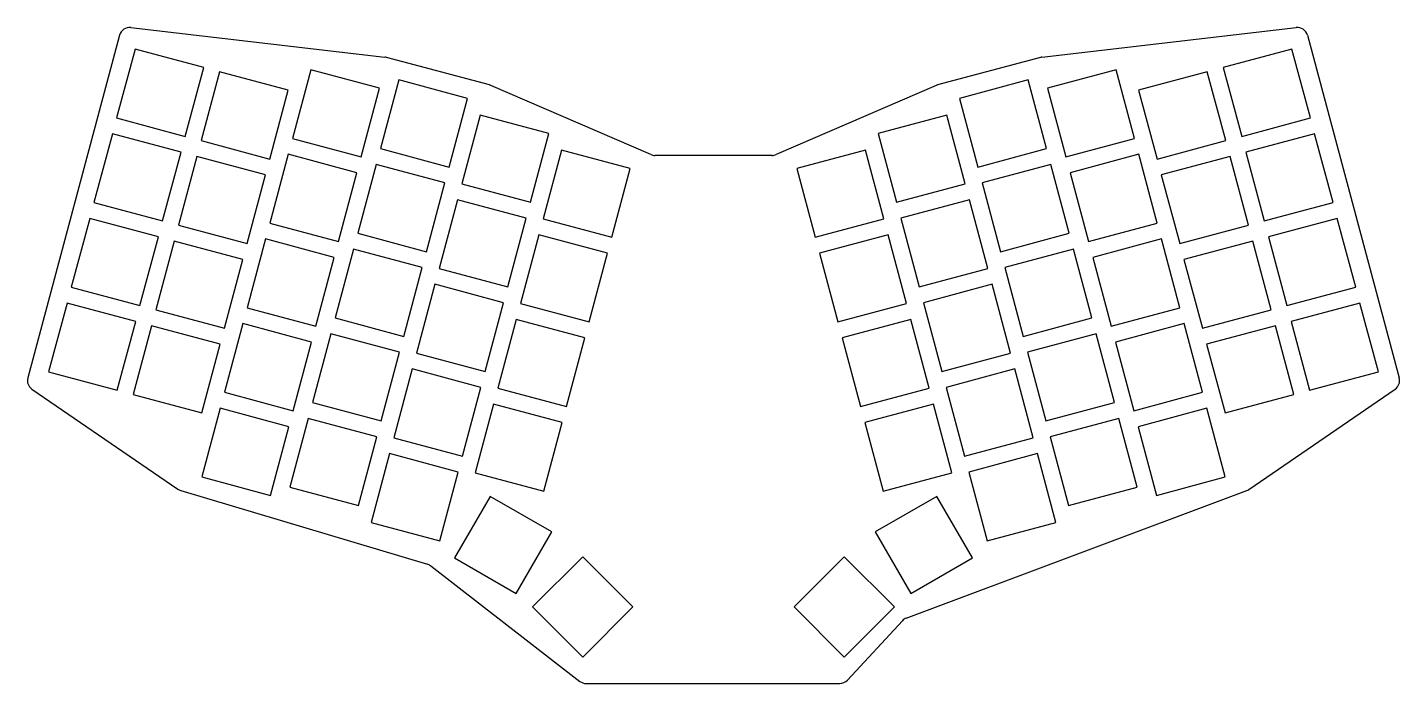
# Model space of a CAD drawing. Header units: millimetres. Extents: x 63 to 329, y -171 to -44.
import ezdxf

# ---------------------------------------------------------------- set-up
doc = ezdxf.new("R2010")
doc.units = ezdxf.units.MM

msp = doc.modelspace()

# ---------------------------------------------------------------- linework, layer by layer
for p, q in [((82.6, -44.13), (131.94, -49.87)), ((259.44, -49.87), (308.78, -44.13)), ((80.44, -45.6), (62.62, -112.11)), ((310.95, -45.6), (328.77, -112.11)), ((83.43, -48.34), (79.86, -61.67)), ((96.76, -51.91), (83.43, -48.34)), ((152.23, -55.28), (132.23, -49.92)), ((259.15, -49.92), (239.15, -55.28)), ((307.95, -48.34), (294.62, -51.91)), ((311.52, -61.67), (307.95, -48.34)), ((93.19, -65.24), (96.76, -51.91)), ((99.85, -52.74), (96.28, -66.07)), ((113.18, -56.31), (99.85, -52.74)), ((117.57, -52.31), (114, -65.64)), ((130.9, -55.88), (117.57, -52.31)), ((273.82, -52.31), (260.49, -55.88)), ((277.39, -65.64), (273.82, -52.31)), ((291.53, -52.74), (278.2, -56.31)), ((295.1, -66.07), (291.53, -52.74)), ((294.62, -51.91), (298.2, -65.24)), ((127.32, -69.21), (130.9, -55.88)), ((134.63, -54.3), (131.06, -67.63)), ((147.96, -57.87), (134.63, -54.3)), ((183.54, -68.79), (152.51, -55.38)), ((238.88, -55.38), (207.84, -68.79)), ((256.75, -54.3), (243.42, -57.87)), ((260.32, -67.63), (256.75, -54.3)), ((260.49, -55.88), (264.06, -69.21)), ((109.61, -69.64), (113.18, -56.31)), ((144.39, -71.2), (147.96, -57.87)), ((243.42, -57.87), (246.99, -71.2)), ((278.2, -56.31), (281.77, -69.64)), ((150.41, -61.11), (146.84, -74.44)), ((163.74, -64.68), (150.41, -61.11)), ((240.98, -61.11), (227.65, -64.68)), ((244.55, -74.44), (240.98, -61.11)), ((79.86, -61.67), (93.19, -65.24)), ((298.2, -65.24), (311.52, -61.67)), ((79.03, -64.76), (75.46, -78.09)), ((92.36, -68.33), (79.03, -64.76)), ((96.28, -66.07), (109.61, -69.64)), ((114, -65.64), (127.32, -69.21)), ((160.17, -78.01), (163.74, -64.68)), ((227.65, -64.68), (231.22, -78.01)), ((264.06, -69.21), (277.39, -65.64)), ((281.77, -69.64), (295.1, -66.07)), ((312.35, -64.76), (299.02, -68.33)), ((315.92, -78.09), (312.35, -64.76)), ((88.79, -81.66), (92.36, -68.33)), ((95.45, -69.16), (91.88, -82.49)), ((108.78, -72.73), (95.45, -69.16)), ((113.17, -68.73), (109.6, -82.06)), ((126.5, -72.3), (113.17, -68.73)), ((131.06, -67.63), (144.39, -71.2)), ((166.18, -67.93), (162.61, -81.26)), ((179.51, -71.5), (166.18, -67.93)), ((207.05, -68.95), (184.33, -68.95)), ((225.2, -67.93), (211.87, -71.5)), ((228.77, -81.26), (225.2, -67.93)), ((246.99, -71.2), (260.32, -67.63)), ((278.22, -68.73), (264.89, -72.3)), ((281.79, -82.06), (278.22, -68.73)), ((295.93, -69.16), (282.6, -72.73)), ((299.5, -82.49), (295.93, -69.16)), ((299.02, -68.33), (302.59, -81.66)), ((130.23, -70.72), (126.66, -84.05)), ((143.56, -74.29), (130.23, -70.72)), ((175.94, -84.83), (179.51, -71.5)), ((211.87, -71.5), (215.44, -84.83)), ((261.15, -70.72), (247.82, -74.29)), ((264.72, -84.05), (261.15, -70.72)), ((105.21, -86.06), (108.78, -72.73)), ((122.93, -85.63), (126.5, -72.3)), ((139.99, -87.62), (143.56, -74.29)), ((146.84, -74.44), (160.17, -78.01)), ((231.22, -78.01), (244.55, -74.44)), ((247.82, -74.29), (251.39, -87.62)), ((264.89, -72.3), (268.46, -85.63)), ((282.6, -72.73), (286.17, -86.06)), ((75.46, -78.09), (88.79, -81.66)), ((146.01, -77.53), (142.44, -90.86)), ((159.34, -81.1), (146.01, -77.53)), ((245.38, -77.53), (232.05, -81.1)), ((248.95, -90.86), (245.38, -77.53)), ((302.59, -81.66), (315.92, -78.09)), ((74.63, -81.18), (71.06, -94.51)), ((87.96, -84.75), (74.63, -81.18)), ((91.88, -82.49), (105.21, -86.06)), ((109.6, -82.06), (122.93, -85.63)), ((155.77, -94.43), (159.34, -81.1)), ((162.61, -81.26), (175.94, -84.83)), ((215.44, -84.83), (228.77, -81.26)), ((232.05, -81.1), (235.62, -94.43)), ((268.46, -85.63), (281.79, -82.06)), ((286.17, -86.06), (299.5, -82.49)), ((316.75, -81.18), (303.42, -84.75)), ((320.32, -94.51), (316.75, -81.18)), ((84.39, -98.08), (87.96, -84.75)), ((108.77, -85.15), (105.2, -98.48)), ((122.1, -88.72), (108.77, -85.15)), ((126.66, -84.05), (139.99, -87.62)), ((161.78, -84.35), (158.21, -97.68)), ((175.11, -87.92), (161.78, -84.35)), ((229.6, -84.35), (216.27, -87.92)), ((233.17, -97.68), (229.6, -84.35)), ((251.39, -87.62), (264.72, -84.05)), ((282.62, -85.15), (269.29, -88.72)), ((286.19, -98.48), (282.62, -85.15)), ((303.42, -84.75), (306.99, -98.08)), ((91.05, -85.58), (87.48, -98.91)), ((104.38, -89.15), (91.05, -85.58)), ((125.83, -87.14), (122.26, -100.47)), ((139.16, -90.71), (125.83, -87.14)), ((265.55, -87.14), (252.22, -90.71)), ((269.12, -100.47), (265.55, -87.14)), ((300.33, -85.58), (287, -89.15)), ((303.9, -98.91), (300.33, -85.58)), ((100.81, -102.48), (104.38, -89.15)), ((118.53, -102.05), (122.1, -88.72)), ((171.54, -101.25), (175.11, -87.92)), ((216.27, -87.92), (219.84, -101.25)), ((269.29, -88.72), (272.86, -102.05)), ((287, -89.15), (290.57, -102.48)), ((135.59, -104.04), (139.16, -90.71)), ((142.44, -90.86), (155.77, -94.43)), ((235.62, -94.43), (248.95, -90.86)), ((252.22, -90.71), (255.79, -104.04)), ((71.06, -94.51), (84.39, -98.08)), ((141.61, -93.95), (138.04, -107.28)), ((154.94, -97.52), (141.61, -93.95)), ((249.78, -93.95), (236.45, -97.52)), ((253.35, -107.28), (249.78, -93.95)), ((306.99, -98.08), (320.32, -94.51)), ((70.23, -97.6), (66.66, -110.93)), ((83.56, -101.17), (70.23, -97.6)), ((105.2, -98.48), (118.53, -102.05)), ((151.37, -110.85), (154.94, -97.52)), ((158.21, -97.68), (171.54, -101.25)), ((219.84, -101.25), (233.17, -97.68)), ((236.45, -97.52), (240.02, -110.85)), ((272.86, -102.05), (286.19, -98.48)), ((321.15, -97.6), (307.82, -101.17)), ((324.72, -110.93), (321.15, -97.6)), ((79.99, -114.5), (83.56, -101.17)), ((87.48, -98.91), (100.81, -102.48)), ((122.26, -100.47), (135.59, -104.04)), ((157.38, -100.77), (153.81, -114.1)), ((170.71, -104.34), (157.38, -100.77)), ((234, -100.77), (220.67, -104.34)), ((237.57, -114.1), (234, -100.77)), ((255.79, -104.04), (269.12, -100.47)), ((290.57, -102.48), (303.9, -98.91)), ((307.82, -101.17), (311.39, -114.5)), ((86.65, -102), (83.08, -115.33)), ((99.98, -105.57), (86.65, -102)), ((104.37, -101.57), (100.8, -114.9)), ((117.7, -105.14), (104.37, -101.57)), ((121.43, -103.56), (117.86, -116.89)), ((134.76, -107.13), (121.43, -103.56)), ((269.95, -103.56), (256.62, -107.13)), ((273.52, -116.89), (269.95, -103.56)), ((287.02, -101.57), (273.69, -105.14)), ((290.59, -114.9), (287.02, -101.57)), ((304.73, -102), (291.4, -105.57)), ((308.3, -115.33), (304.73, -102)), ((96.41, -118.9), (99.98, -105.57)), ((114.13, -118.47), (117.7, -105.14)), ((167.14, -117.67), (170.71, -104.34)), ((220.67, -104.34), (224.24, -117.67)), ((273.69, -105.14), (277.26, -118.47)), ((291.4, -105.57), (294.97, -118.9)), ((131.19, -120.46), (134.76, -107.13)), ((138.04, -107.28), (151.37, -110.85)), ((240.02, -110.85), (253.35, -107.28)), ((256.62, -107.13), (260.19, -120.46)), ((66.66, -110.93), (79.99, -114.5)), ((137.21, -110.37), (133.64, -123.7)), ((150.54, -113.94), (137.21, -110.37)), ((254.18, -110.37), (240.85, -113.94)), ((257.75, -123.7), (254.18, -110.37)), ((311.39, -114.5), (324.72, -110.93)), ((63.42, -114.28), (91.73, -133.69)), ((146.97, -127.27), (150.54, -113.94)), ((153.81, -114.1), (167.14, -117.67)), ((224.24, -117.67), (237.57, -114.1)), ((240.85, -113.94), (244.42, -127.27)), ((299.6, -133.73), (327.97, -114.28)), ((83.08, -115.33), (96.41, -118.9)), ((100.8, -114.9), (114.13, -118.47)), ((117.86, -116.89), (131.19, -120.46)), ((260.19, -120.46), (273.52, -116.89)), ((277.26, -118.47), (290.59, -114.9)), ((294.97, -118.9), (308.3, -115.33)), ((99.97, -117.99), (96.4, -131.32)), ((113.3, -121.57), (99.97, -117.99)), ((152.98, -117.19), (149.41, -130.52)), ((166.31, -120.76), (152.98, -117.19)), ((238.4, -117.19), (225.07, -120.76)), ((241.97, -130.52), (238.4, -117.19)), ((291.42, -117.99), (278.09, -121.57)), ((294.99, -131.32), (291.42, -117.99)), ((109.73, -134.9), (113.3, -121.57)), ((117.04, -119.98), (113.46, -133.31)), ((130.36, -123.55), (117.04, -119.98)), ((162.74, -134.09), (166.31, -120.76)), ((225.07, -120.76), (228.64, -134.09)), ((274.35, -119.98), (261.02, -123.55)), ((277.92, -133.31), (274.35, -119.98)), ((278.09, -121.57), (281.66, -134.9)), ((126.79, -136.88), (130.36, -123.55)), ((133.64, -123.7), (146.97, -127.27)), ((244.42, -127.27), (257.75, -123.7)), ((261.02, -123.55), (264.59, -136.88)), ((132.81, -126.79), (129.24, -140.12)), ((146.14, -130.37), (132.81, -126.79)), ((258.58, -126.79), (245.25, -130.37)), ((262.15, -140.12), (258.58, -126.79)), ((142.57, -143.7), (146.14, -130.37)), ((245.25, -130.37), (248.82, -143.7)), ((96.4, -131.32), (109.73, -134.9)), ((149.41, -130.52), (162.74, -134.09)), ((228.64, -134.09), (241.97, -130.52)), ((281.66, -134.9), (294.99, -131.32)), ((92.29, -133.96), (140.17, -148.25)), ((113.46, -133.31), (126.79, -136.88)), ((152.35, -135.08), (145.45, -147.03)), ((164.3, -141.98), (152.35, -135.08)), ((239.03, -135.08), (227.08, -141.98)), ((233.11, -158.69), (299.17, -133.95)), ((245.93, -147.03), (239.03, -135.08)), ((264.59, -136.88), (277.92, -133.31)), ((129.24, -140.12), (142.57, -143.7)), ((248.82, -143.7), (262.15, -140.12)), ((157.4, -153.93), (164.3, -141.98)), ((227.08, -141.98), (233.98, -153.93)), ((140.83, -148.58), (169.76, -170.98)), ((145.45, -147.03), (157.4, -153.93)), ((170.31, -146.79), (160.55, -156.54)), ((180.06, -156.54), (170.31, -146.79)), ((221.08, -146.79), (211.32, -156.54)), ((230.84, -156.54), (221.08, -146.79)), ((233.98, -153.93), (245.93, -147.03)), ((160.55, -156.54), (170.31, -166.3)), ((170.31, -166.3), (180.06, -156.54)), ((211.32, -156.54), (221.08, -166.3)), ((221.08, -166.3), (230.84, -156.54)), ((221.67, -170.75), (232.34, -159.2)), ((170.99, -171.39), (220.2, -171.39))]:
    msp.add_line(p, q)
for centre, start, end in [((82.37, -46.12), 83.3659, 165), ((309.01, -46.12), 15, 96.6341), ((131.71, -51.86), 75, 83.3659), ((259.67, -51.86), 96.6341, 105), ((151.71, -57.22), 66.6341, 75), ((239.67, -57.22), 105, 113.3659), ((184.33, -66.95), 246.6341, 270), ((207.05, -66.95), 270, 293.3659), ((64.55, -112.63), 165, 235.56), ((326.84, -112.63), 304.44, 15), ((92.86, -132.04), 235.56, 253.3886), ((298.47, -132.08), 290.5245, 304.44), ((139.6, -150.16), 52.2633, 73.3886), ((233.81, -160.56), 110.5245, 137.2672), ((170.99, -169.39), 232.2633, 270), ((220.2, -169.39), 270, 317.2672)]:
    msp.add_arc(centre, 2, start, end)

doc.saveas('drawing.dxf')
